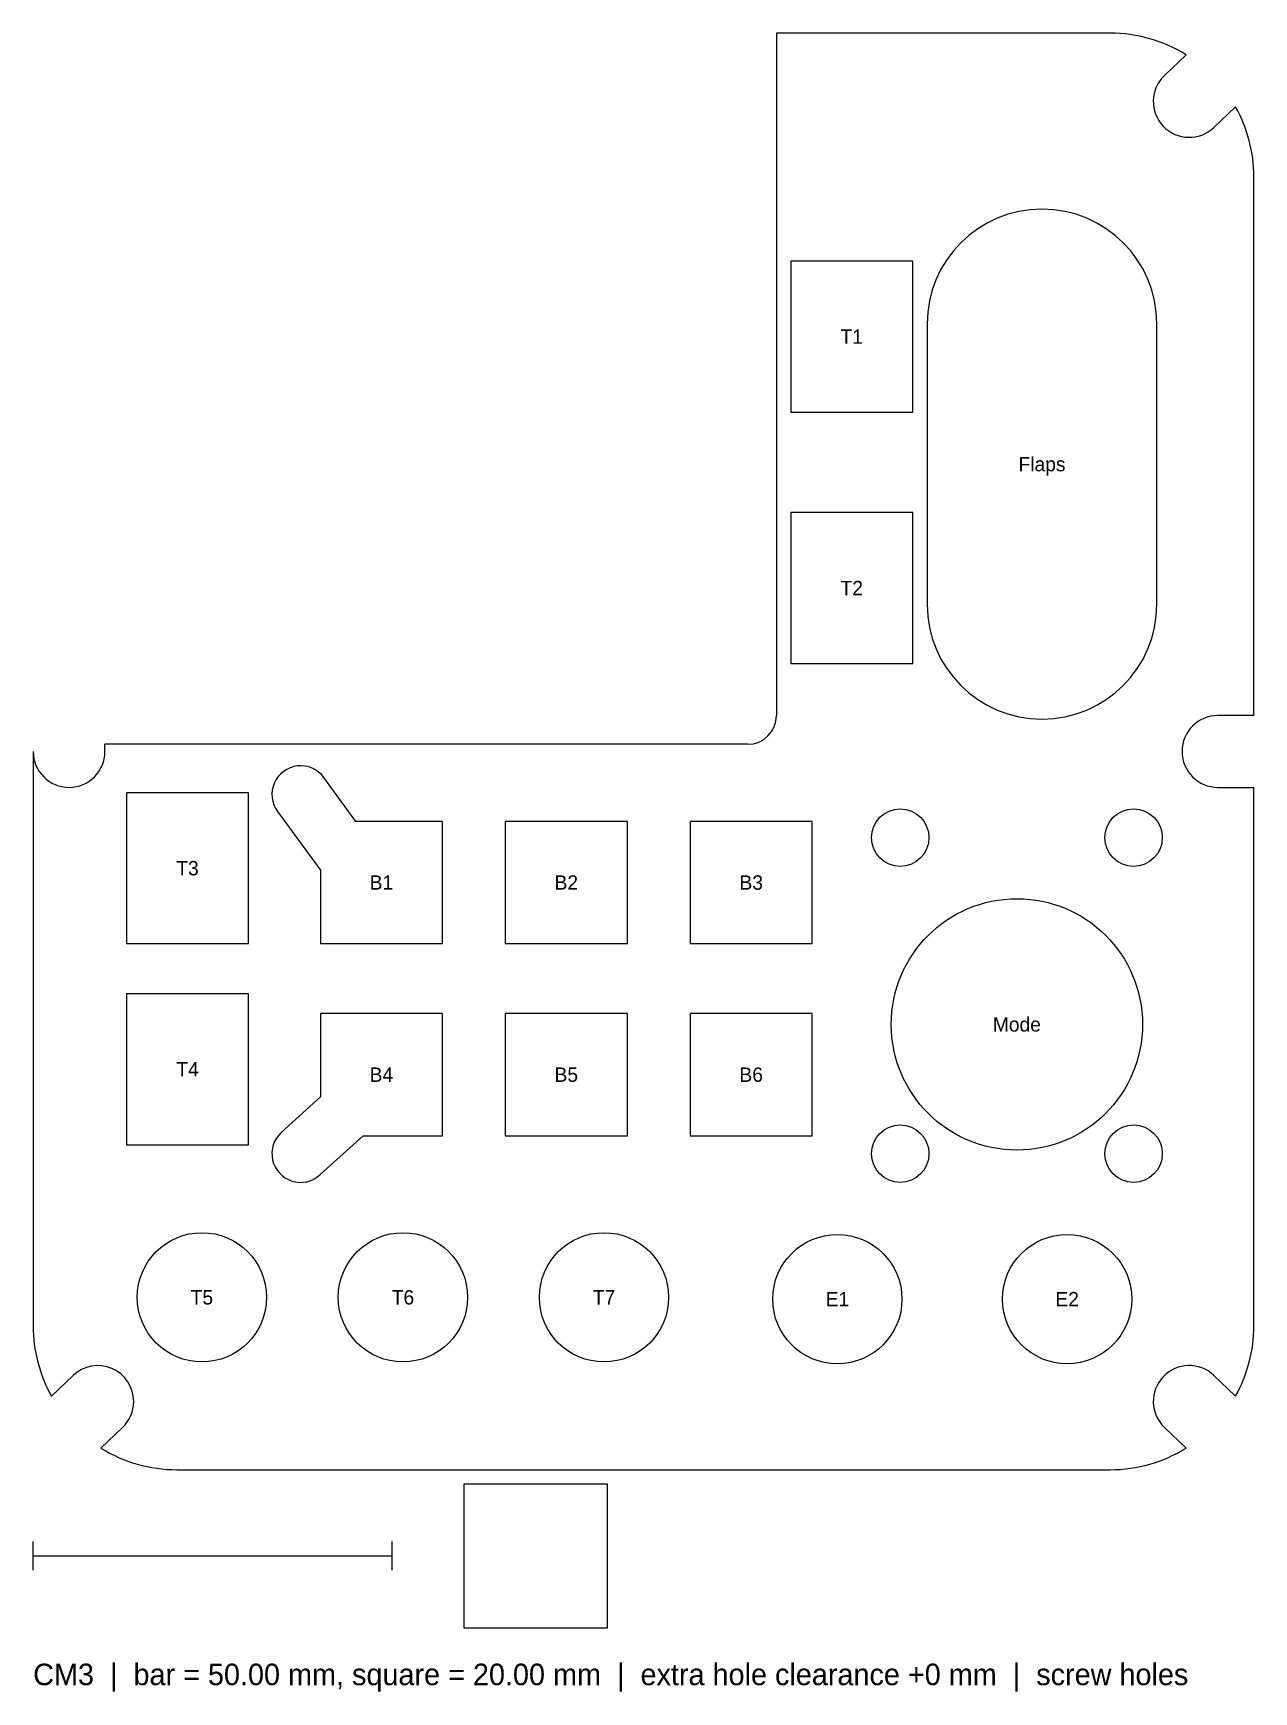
# Model space of a CAD drawing. Header units: millimetres. Extents: x 0 to 170, y -31 to 200.
import ezdxf
from ezdxf.enums import TextEntityAlignment as Align

# ---------------------------------------------------------------- set-up
doc = ezdxf.new("R2010")
doc.units = ezdxf.units.MM
for name, color, linetype in [('CHECK', 3, 'CONTINUOUS'), ('CUT', 1, 'CONTINUOUS'), ('IDS', 8, 'CONTINUOUS')]:
    doc.layers.add(name, color=color, linetype=linetype)

msp = doc.modelspace()

# ---------------------------------------------------------------- linework, layer by layer
at = {"layer": 'CHECK'}
for p, q in [((80, -2), (60, -2)), ((60, -2), (60, -22)), ((80, -22), (80, -2)), ((0, -14), (0, -10)), ((50, -14), (50, -10)), ((0, -12), (50, -12)), ((60, -22), (80, -22))]:
    msp.add_line(p, q, dxfattribs=at)
at = {"layer": 'CUT'}
for p, q in [((150, 200), (103.5, 200)), ((103.5, 200), (103.5, 105)), ((160.5626, 196.9833), (157.5548, 194.1236)), ((164.4452, 186.8764), (167.4643, 189.7468)), ((170, 105), (170, 180)), ((140.51, 175.5), (140.49, 175.5)), ((122.5, 168.25), (105.5, 168.25)), ((105.5, 168.25), (105.5, 147.25)), ((122.5, 147.25), (122.5, 168.25)), ((124.5, 159.51), (124.5, 120.49)), ((156.5, 120.49), (156.5, 159.51)), ((105.5, 147.25), (122.5, 147.25)), ((122.5, 133.25), (105.5, 133.25)), ((105.5, 133.25), (105.5, 112.25)), ((122.5, 112.25), (122.5, 133.25)), ((105.5, 112.25), (122.5, 112.25)), ((140.49, 104.5), (140.51, 104.5)), ((170, 105), (165, 105)), ((0, 100), (0, 20)), ((99.5, 101), (10, 101)), ((10, 100), (10, 101)), ((44.9603, 90.25), (40.4756, 96.3655)), ((165, 95), (170, 95)), ((170, 20), (170, 95)), ((30, 94.25), (13, 94.25)), ((13, 94.25), (13, 73.25)), ((30, 73.25), (30, 94.25)), ((34.0244, 91.6345), (40, 83.486)), ((57, 90.25), (44.9603, 90.25)), ((57, 73.25), (57, 90.25)), ((82.75, 90.25), (65.75, 90.25)), ((65.75, 90.25), (65.75, 73.25)), ((82.75, 73.25), (82.75, 90.25)), ((108.5, 90.25), (91.5, 90.25)), ((91.5, 90.25), (91.5, 73.25)), ((108.5, 73.25), (108.5, 90.25)), ((40, 83.486), (40, 73.25)), ((13, 73.25), (30, 73.25)), ((40, 73.25), (57, 73.25)), ((65.75, 73.25), (82.75, 73.25)), ((91.5, 73.25), (108.5, 73.25)), ((30, 66.25), (13, 66.25)), ((13, 66.25), (13, 45.25)), ((30, 45.25), (30, 66.25)), ((57, 63.5), (40, 63.5)), ((40, 63.5), (40, 51.9058)), ((57, 46.5), (57, 63.5)), ((82.75, 63.5), (65.75, 63.5)), ((65.75, 63.5), (65.75, 46.5)), ((82.75, 46.5), (82.75, 63.5)), ((108.5, 63.5), (91.5, 63.5)), ((91.5, 63.5), (91.5, 46.5)), ((108.5, 46.5), (108.5, 63.5)), ((40, 51.9058), (34.5593, 46.9598)), ((39.9407, 41.0402), (45.9464, 46.5)), ((45.9464, 46.5), (57, 46.5)), ((65.75, 46.5), (82.75, 46.5)), ((91.5, 46.5), (108.5, 46.5)), ((13, 45.25), (30, 45.25)), ((5.5538, 13.1236), (2.5354, 10.2538)), ((167.4643, 10.2532), (164.4452, 13.1236)), ((9.4368, 3.0171), (12.4442, 5.8764)), ((157.5548, 5.8764), (160.5626, 3.0167)), ((20, 0), (150, 0))]:
    msp.add_line(p, q, dxfattribs=at)
for centre, radius in [((120.75, 88), 4), ((153.25, 88), 4), ((137, 62), 17.5), ((120.75, 44), 4), ((153.25, 44), 4), ((23.5, 24), 9), ((51.5, 24), 9), ((79.5, 24), 9), ((112, 23.75), 9), ((144, 23.75), 9)]:
    msp.add_circle(centre, radius, dxfattribs=at)
for centre, radius, start, end in [((150, 180), 20, 58.1209, 90), ((161, 190.5), 5, 133.5542, 313.5542), ((150, 180), 20, 0, 29.1659), ((140.49, 159.51), 15.99, 90, 180), ((140.51, 159.51), 15.99, 0, 90), ((140.49, 120.49), 15.99, 180, 270), ((140.51, 120.49), 15.99, 270, 0), ((99.5, 105), 4, 270, 0), ((165, 100), 5, 90, 270), ((5, 100), 5, 180, 0), ((37.25, 94), 4, 36.2538, 216.2538), ((37.25, 44), 4, 132.2737, 312.2737), ((20, 20), 20, 180, 209.1638), ((150, 20), 20, 330.8341, 0), ((8.999, 9.5), 5, 0, 133.5542), ((161, 9.5), 5, 46.4458, 226.4458), ((8.999, 9.5), 5, 313.5542, 0), ((20, 20), 20, 238.1189, 270), ((150, 20), 20, 270, 301.8791)]:
    msp.add_arc(centre, radius, start, end, dxfattribs=at)

# ---------------------------------------------------------------- texts
at = {"layer": 'CHECK'}
msp.add_text('CM3  |  bar = 50.00 mm, square = 20.00 mm  |  extra hole clearance +0 mm  |  screw holes', height=3, dxfattribs=at).set_placement((0, -30))
at = {"layer": 'IDS'}
for s, p in [('T1', (114, 156.75)), ('Flaps', (140.5, 139)), ('T2', (114, 121.75)), ('T3', (21.5, 82.75)), ('B1', (48.5, 80.75)), ('B2', (74.25, 80.75)), ('B3', (100, 80.75)), ('Mode', (137, 61)), ('T4', (21.5, 54.75)), ('B4', (48.5, 54)), ('B5', (74.25, 54)), ('B6', (100, 54)), ('T5', (23.5, 23)), ('T6', (51.5, 23)), ('T7', (79.5, 23)), ('E1', (112, 22.75)), ('E2', (144, 22.75))]:
    msp.add_text(s, height=2, dxfattribs=at).set_placement(p, align=Align.CENTER)

doc.saveas('drawing.dxf')
